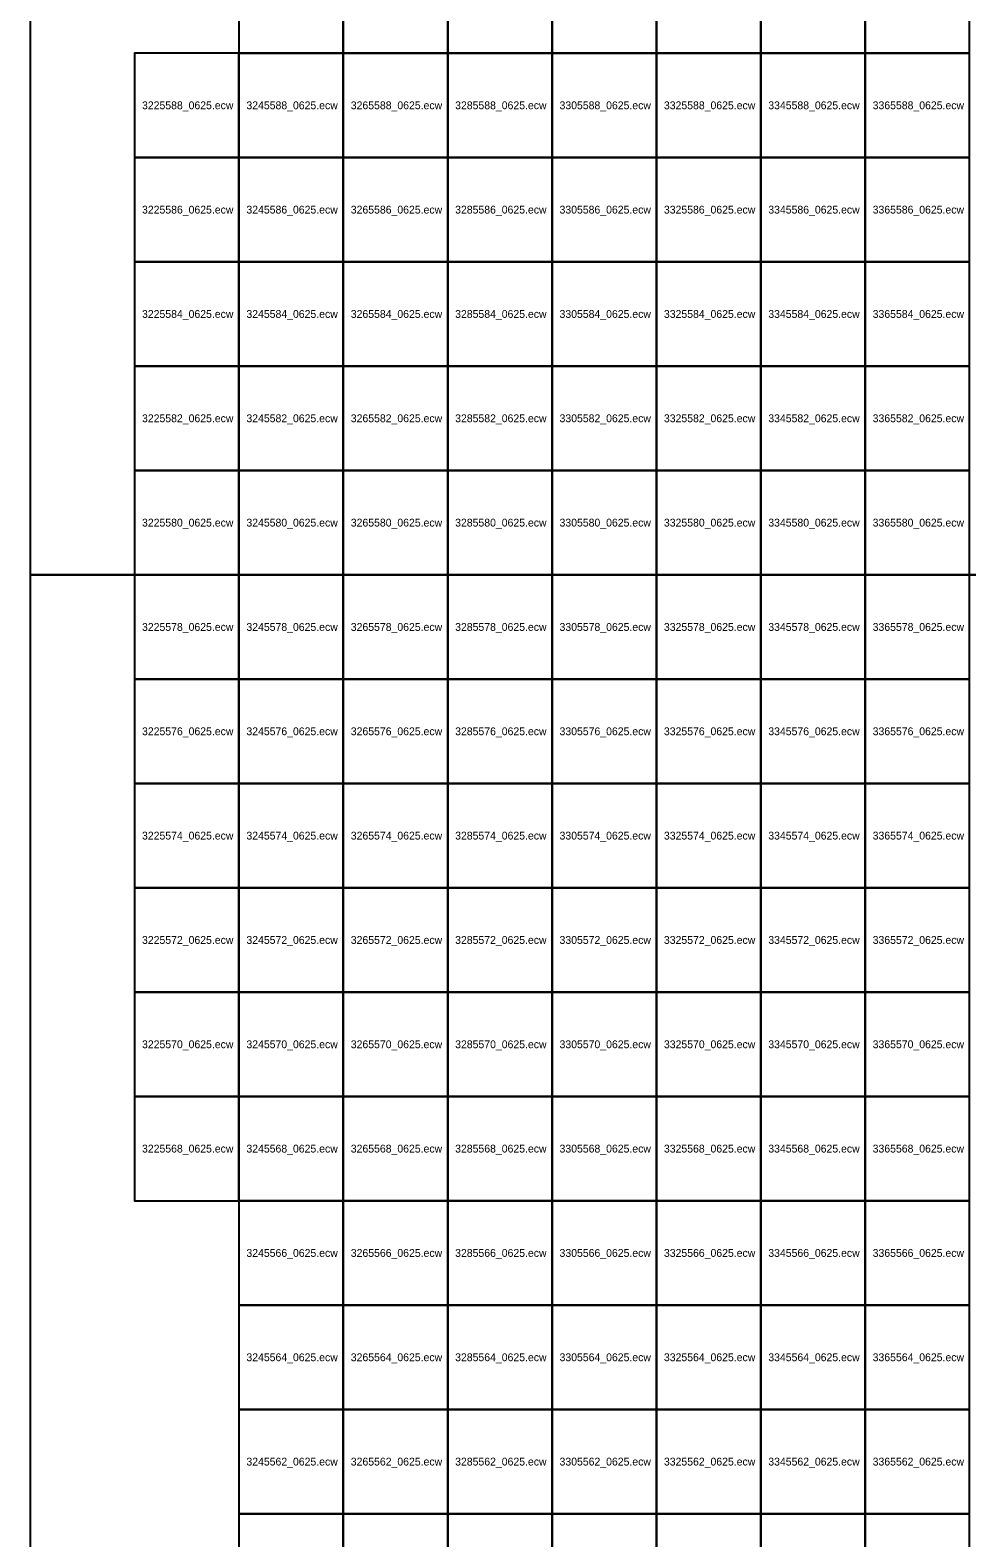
# Model space of a CAD drawing. Extents: x 107949 to 1196143, y 5299996 to 6786672.
# Drawn here: x 320002 to 337949, y 5561539 to 5590441 of the extents above; entities that cross this region are included whole.
import ezdxf

# ---------------------------------------------------------------- set-up
doc = ezdxf.new("R2010")
doc.units = 0
doc.layers.add('Raster_Image_Grids', color=7, linetype='Continuous')

msp = doc.modelspace()

# ---------------------------------------------------------------- linework, layer by layer
at = {"layer": 'Raster_Image_Grids'}
for points in [[(370002, 5630000), (320002, 5630000), (320002, 5580000), (370002, 5580000)], [(326002, 5592000), (324002, 5592000), (324002, 5590000), (326002, 5590000)], [(328002, 5592000), (326002, 5592000), (326002, 5590000), (328002, 5590000)], [(330002, 5592000), (328002, 5592000), (328002, 5590000), (330002, 5590000)], [(332002, 5592000), (330002, 5592000), (330002, 5590000), (332002, 5590000)], [(334002, 5592000), (332002, 5592000), (332002, 5590000), (334002, 5590000)], [(336002, 5592000), (334002, 5592000), (334002, 5590000), (336002, 5590000)], [(338002, 5592000), (336002, 5592000), (336002, 5590000), (338002, 5590000)], [(324002, 5590000), (322002, 5590000), (322002, 5588000), (324002, 5588000)], [(326002, 5590000), (324002, 5590000), (324002, 5588000), (326002, 5588000)], [(328002, 5590000), (326002, 5590000), (326002, 5588000), (328002, 5588000)], [(330002, 5590000), (328002, 5590000), (328002, 5588000), (330002, 5588000)], [(332002, 5590000), (330002, 5590000), (330002, 5588000), (332002, 5588000)], [(334002, 5590000), (332002, 5590000), (332002, 5588000), (334002, 5588000)], [(336002, 5590000), (334002, 5590000), (334002, 5588000), (336002, 5588000)], [(338002, 5590000), (336002, 5590000), (336002, 5588000), (338002, 5588000)], [(324002, 5588000), (322002, 5588000), (322002, 5586000), (324002, 5586000)], [(326002, 5588000), (324002, 5588000), (324002, 5586000), (326002, 5586000)], [(328002, 5588000), (326002, 5588000), (326002, 5586000), (328002, 5586000)], [(330002, 5588000), (328002, 5588000), (328002, 5586000), (330002, 5586000)], [(332002, 5588000), (330002, 5588000), (330002, 5586000), (332002, 5586000)], [(334002, 5588000), (332002, 5588000), (332002, 5586000), (334002, 5586000)], [(336002, 5588000), (334002, 5588000), (334002, 5586000), (336002, 5586000)], [(338002, 5588000), (336002, 5588000), (336002, 5586000), (338002, 5586000)], [(324002, 5586000), (322002, 5586000), (322002, 5584000), (324002, 5584000)], [(326002, 5586000), (324002, 5586000), (324002, 5584000), (326002, 5584000)], [(328002, 5586000), (326002, 5586000), (326002, 5584000), (328002, 5584000)], [(330002, 5586000), (328002, 5586000), (328002, 5584000), (330002, 5584000)], [(332002, 5586000), (330002, 5586000), (330002, 5584000), (332002, 5584000)], [(334002, 5586000), (332002, 5586000), (332002, 5584000), (334002, 5584000)], [(336002, 5586000), (334002, 5586000), (334002, 5584000), (336002, 5584000)], [(338002, 5586000), (336002, 5586000), (336002, 5584000), (338002, 5584000)], [(324002, 5584000), (322002, 5584000), (322002, 5582000), (324002, 5582000)], [(326002, 5584000), (324002, 5584000), (324002, 5582000), (326002, 5582000)], [(328002, 5584000), (326002, 5584000), (326002, 5582000), (328002, 5582000)], [(330002, 5584000), (328002, 5584000), (328002, 5582000), (330002, 5582000)], [(332002, 5584000), (330002, 5584000), (330002, 5582000), (332002, 5582000)], [(334002, 5584000), (332002, 5584000), (332002, 5582000), (334002, 5582000)], [(336002, 5584000), (334002, 5584000), (334002, 5582000), (336002, 5582000)], [(338002, 5584000), (336002, 5584000), (336002, 5582000), (338002, 5582000)], [(324002, 5582000), (322002, 5582000), (322002, 5580000), (324002, 5580000)], [(326002, 5582000), (324002, 5582000), (324002, 5580000), (326002, 5580000)], [(328002, 5582000), (326002, 5582000), (326002, 5580000), (328002, 5580000)], [(330002, 5582000), (328002, 5582000), (328002, 5580000), (330002, 5580000)], [(332002, 5582000), (330002, 5582000), (330002, 5580000), (332002, 5580000)], [(334002, 5582000), (332002, 5582000), (332002, 5580000), (334002, 5580000)], [(336002, 5582000), (334002, 5582000), (334002, 5580000), (336002, 5580000)], [(338002, 5582000), (336002, 5582000), (336002, 5580000), (338002, 5580000)], [(370002, 5580000), (320002, 5580000), (320002, 5530000), (370002, 5530000)], [(324002, 5580000), (322002, 5580000), (322002, 5578000), (324002, 5578000)], [(326002, 5580000), (324002, 5580000), (324002, 5578000), (326002, 5578000)], [(328002, 5580000), (326002, 5580000), (326002, 5578000), (328002, 5578000)], [(330002, 5580000), (328002, 5580000), (328002, 5578000), (330002, 5578000)], [(332002, 5580000), (330002, 5580000), (330002, 5578000), (332002, 5578000)], [(334002, 5580000), (332002, 5580000), (332002, 5578000), (334002, 5578000)], [(336002, 5580000), (334002, 5580000), (334002, 5578000), (336002, 5578000)], [(338002, 5580000), (336002, 5580000), (336002, 5578000), (338002, 5578000)], [(324002, 5578000), (322002, 5578000), (322002, 5576000), (324002, 5576000)], [(326002, 5578000), (324002, 5578000), (324002, 5576000), (326002, 5576000)], [(328002, 5578000), (326002, 5578000), (326002, 5576000), (328002, 5576000)], [(330002, 5578000), (328002, 5578000), (328002, 5576000), (330002, 5576000)], [(332002, 5578000), (330002, 5578000), (330002, 5576000), (332002, 5576000)], [(334002, 5578000), (332002, 5578000), (332002, 5576000), (334002, 5576000)], [(336002, 5578000), (334002, 5578000), (334002, 5576000), (336002, 5576000)], [(338002, 5578000), (336002, 5578000), (336002, 5576000), (338002, 5576000)], [(324002, 5576000), (322002, 5576000), (322002, 5574000), (324002, 5574000)], [(326002, 5576000), (324002, 5576000), (324002, 5574000), (326002, 5574000)], [(328002, 5576000), (326002, 5576000), (326002, 5574000), (328002, 5574000)], [(330002, 5576000), (328002, 5576000), (328002, 5574000), (330002, 5574000)], [(332002, 5576000), (330002, 5576000), (330002, 5574000), (332002, 5574000)], [(334002, 5576000), (332002, 5576000), (332002, 5574000), (334002, 5574000)], [(336002, 5576000), (334002, 5576000), (334002, 5574000), (336002, 5574000)], [(338002, 5576000), (336002, 5576000), (336002, 5574000), (338002, 5574000)], [(324002, 5574000), (322002, 5574000), (322002, 5572000), (324002, 5572000)], [(326002, 5574000), (324002, 5574000), (324002, 5572000), (326002, 5572000)], [(328002, 5574000), (326002, 5574000), (326002, 5572000), (328002, 5572000)], [(330002, 5574000), (328002, 5574000), (328002, 5572000), (330002, 5572000)], [(332002, 5574000), (330002, 5574000), (330002, 5572000), (332002, 5572000)], [(334002, 5574000), (332002, 5574000), (332002, 5572000), (334002, 5572000)], [(336002, 5574000), (334002, 5574000), (334002, 5572000), (336002, 5572000)], [(338002, 5574000), (336002, 5574000), (336002, 5572000), (338002, 5572000)], [(324002, 5572000), (322002, 5572000), (322002, 5570000), (324002, 5570000)], [(326002, 5572000), (324002, 5572000), (324002, 5570000), (326002, 5570000)], [(328002, 5572000), (326002, 5572000), (326002, 5570000), (328002, 5570000)], [(330002, 5572000), (328002, 5572000), (328002, 5570000), (330002, 5570000)], [(332002, 5572000), (330002, 5572000), (330002, 5570000), (332002, 5570000)], [(334002, 5572000), (332002, 5572000), (332002, 5570000), (334002, 5570000)], [(336002, 5572000), (334002, 5572000), (334002, 5570000), (336002, 5570000)], [(338002, 5572000), (336002, 5572000), (336002, 5570000), (338002, 5570000)], [(324002, 5570000), (322002, 5570000), (322002, 5568000), (324002, 5568000)], [(326002, 5570000), (324002, 5570000), (324002, 5568000), (326002, 5568000)], [(328002, 5570000), (326002, 5570000), (326002, 5568000), (328002, 5568000)], [(330002, 5570000), (328002, 5570000), (328002, 5568000), (330002, 5568000)], [(332002, 5570000), (330002, 5570000), (330002, 5568000), (332002, 5568000)], [(334002, 5570000), (332002, 5570000), (332002, 5568000), (334002, 5568000)], [(336002, 5570000), (334002, 5570000), (334002, 5568000), (336002, 5568000)], [(338002, 5570000), (336002, 5570000), (336002, 5568000), (338002, 5568000)], [(326002, 5568000), (324002, 5568000), (324002, 5566000), (326002, 5566000)], [(328002, 5568000), (326002, 5568000), (326002, 5566000), (328002, 5566000)], [(330002, 5568000), (328002, 5568000), (328002, 5566000), (330002, 5566000)], [(332002, 5568000), (330002, 5568000), (330002, 5566000), (332002, 5566000)], [(334002, 5568000), (332002, 5568000), (332002, 5566000), (334002, 5566000)], [(336002, 5568000), (334002, 5568000), (334002, 5566000), (336002, 5566000)], [(338002, 5568000), (336002, 5568000), (336002, 5566000), (338002, 5566000)], [(326002, 5566000), (324002, 5566000), (324002, 5564000), (326002, 5564000)], [(328002, 5566000), (326002, 5566000), (326002, 5564000), (328002, 5564000)], [(330002, 5566000), (328002, 5566000), (328002, 5564000), (330002, 5564000)], [(332002, 5566000), (330002, 5566000), (330002, 5564000), (332002, 5564000)], [(334002, 5566000), (332002, 5566000), (332002, 5564000), (334002, 5564000)], [(336002, 5566000), (334002, 5566000), (334002, 5564000), (336002, 5564000)], [(338002, 5566000), (336002, 5566000), (336002, 5564000), (338002, 5564000)], [(326002, 5564000), (324002, 5564000), (324002, 5562000), (326002, 5562000)], [(328002, 5564000), (326002, 5564000), (326002, 5562000), (328002, 5562000)], [(330002, 5564000), (328002, 5564000), (328002, 5562000), (330002, 5562000)], [(332002, 5564000), (330002, 5564000), (330002, 5562000), (332002, 5562000)], [(334002, 5564000), (332002, 5564000), (332002, 5562000), (334002, 5562000)], [(336002, 5564000), (334002, 5564000), (334002, 5562000), (336002, 5562000)], [(338002, 5564000), (336002, 5564000), (336002, 5562000), (338002, 5562000)], [(326002, 5562000), (324002, 5562000), (324002, 5560000), (326002, 5560000)], [(328002, 5562000), (326002, 5562000), (326002, 5560000), (328002, 5560000)], [(330002, 5562000), (328002, 5562000), (328002, 5560000), (330002, 5560000)], [(332002, 5562000), (330002, 5562000), (330002, 5560000), (332002, 5560000)], [(334002, 5562000), (332002, 5562000), (332002, 5560000), (334002, 5560000)], [(336002, 5562000), (334002, 5562000), (334002, 5560000), (336002, 5560000)], [(338002, 5562000), (336002, 5562000), (336002, 5560000), (338002, 5560000)]]:
    msp.add_lwpolyline(points, close=True, dxfattribs=at)

# ---------------------------------------------------------------- texts
for s, p in [('3225588_0625.ecw', (322145.404, 5588925)), ('3245588_0625.ecw', (324145.404, 5588925)), ('3265588_0625.ecw', (326145.404, 5588925)), ('3285588_0625.ecw', (328145.404, 5588925)), ('3305588_0625.ecw', (330145.404, 5588925)), ('3325588_0625.ecw', (332145.404, 5588925)), ('3345588_0625.ecw', (334145.404, 5588925)), ('3365588_0625.ecw', (336145.404, 5588925)), ('3225586_0625.ecw', (322145.404, 5586925)), ('3245586_0625.ecw', (324145.404, 5586925)), ('3265586_0625.ecw', (326145.404, 5586925)), ('3285586_0625.ecw', (328145.404, 5586925)), ('3305586_0625.ecw', (330145.404, 5586925)), ('3325586_0625.ecw', (332145.404, 5586925)), ('3345586_0625.ecw', (334145.404, 5586925)), ('3365586_0625.ecw', (336145.404, 5586925)), ('3225584_0625.ecw', (322145.404, 5584925)), ('3245584_0625.ecw', (324145.404, 5584925)), ('3265584_0625.ecw', (326145.404, 5584925)), ('3285584_0625.ecw', (328145.404, 5584925)), ('3305584_0625.ecw', (330145.404, 5584925)), ('3325584_0625.ecw', (332145.404, 5584925)), ('3345584_0625.ecw', (334145.404, 5584925)), ('3365584_0625.ecw', (336145.404, 5584925)), ('3225582_0625.ecw', (322145.404, 5582925)), ('3245582_0625.ecw', (324145.404, 5582925)), ('3265582_0625.ecw', (326145.404, 5582925)), ('3285582_0625.ecw', (328145.404, 5582925)), ('3305582_0625.ecw', (330145.404, 5582925)), ('3325582_0625.ecw', (332145.404, 5582925)), ('3345582_0625.ecw', (334145.404, 5582925)), ('3365582_0625.ecw', (336145.404, 5582925)), ('3225580_0625.ecw', (322145.404, 5580925)), ('3245580_0625.ecw', (324145.404, 5580925)), ('3265580_0625.ecw', (326145.404, 5580925)), ('3285580_0625.ecw', (328145.404, 5580925)), ('3305580_0625.ecw', (330145.404, 5580925)), ('3325580_0625.ecw', (332145.404, 5580925)), ('3345580_0625.ecw', (334145.404, 5580925)), ('3365580_0625.ecw', (336145.404, 5580925)), ('3225578_0625.ecw', (322145.404, 5578925)), ('3245578_0625.ecw', (324145.404, 5578925)), ('3265578_0625.ecw', (326145.404, 5578925)), ('3285578_0625.ecw', (328145.404, 5578925)), ('3305578_0625.ecw', (330145.404, 5578925)), ('3325578_0625.ecw', (332145.404, 5578925)), ('3345578_0625.ecw', (334145.404, 5578925)), ('3365578_0625.ecw', (336145.404, 5578925)), ('3225576_0625.ecw', (322145.404, 5576925)), ('3245576_0625.ecw', (324145.404, 5576925)), ('3265576_0625.ecw', (326145.404, 5576925)), ('3285576_0625.ecw', (328145.404, 5576925)), ('3305576_0625.ecw', (330145.404, 5576925)), ('3325576_0625.ecw', (332145.404, 5576925)), ('3345576_0625.ecw', (334145.404, 5576925)), ('3365576_0625.ecw', (336145.404, 5576925)), ('3225574_0625.ecw', (322145.404, 5574925)), ('3245574_0625.ecw', (324145.404, 5574925)), ('3265574_0625.ecw', (326145.404, 5574925)), ('3285574_0625.ecw', (328145.404, 5574925)), ('3305574_0625.ecw', (330145.404, 5574925)), ('3325574_0625.ecw', (332145.404, 5574925)), ('3345574_0625.ecw', (334145.404, 5574925)), ('3365574_0625.ecw', (336145.404, 5574925)), ('3225572_0625.ecw', (322145.404, 5572925)), ('3245572_0625.ecw', (324145.404, 5572925)), ('3265572_0625.ecw', (326145.404, 5572925)), ('3285572_0625.ecw', (328145.404, 5572925)), ('3305572_0625.ecw', (330145.404, 5572925)), ('3325572_0625.ecw', (332145.404, 5572925)), ('3345572_0625.ecw', (334145.404, 5572925)), ('3365572_0625.ecw', (336145.404, 5572925)), ('3225570_0625.ecw', (322145.404, 5570925)), ('3245570_0625.ecw', (324145.404, 5570925)), ('3265570_0625.ecw', (326145.404, 5570925)), ('3285570_0625.ecw', (328145.404, 5570925)), ('3305570_0625.ecw', (330145.404, 5570925)), ('3325570_0625.ecw', (332145.404, 5570925)), ('3345570_0625.ecw', (334145.404, 5570925)), ('3365570_0625.ecw', (336145.404, 5570925)), ('3225568_0625.ecw', (322145.404, 5568925)), ('3245568_0625.ecw', (324145.404, 5568925)), ('3265568_0625.ecw', (326145.404, 5568925)), ('3285568_0625.ecw', (328145.404, 5568925)), ('3305568_0625.ecw', (330145.404, 5568925)), ('3325568_0625.ecw', (332145.404, 5568925)), ('3345568_0625.ecw', (334145.404, 5568925)), ('3365568_0625.ecw', (336145.404, 5568925)), ('3245566_0625.ecw', (324145.404, 5566925)), ('3265566_0625.ecw', (326145.404, 5566925)), ('3285566_0625.ecw', (328145.404, 5566925)), ('3305566_0625.ecw', (330145.404, 5566925)), ('3325566_0625.ecw', (332145.404, 5566925)), ('3345566_0625.ecw', (334145.404, 5566925)), ('3365566_0625.ecw', (336145.404, 5566925)), ('3245564_0625.ecw', (324145.404, 5564925)), ('3265564_0625.ecw', (326145.404, 5564925)), ('3285564_0625.ecw', (328145.404, 5564925)), ('3305564_0625.ecw', (330145.404, 5564925)), ('3325564_0625.ecw', (332145.404, 5564925)), ('3345564_0625.ecw', (334145.404, 5564925)), ('3365564_0625.ecw', (336145.404, 5564925)), ('3245562_0625.ecw', (324145.404, 5562925)), ('3265562_0625.ecw', (326145.404, 5562925)), ('3285562_0625.ecw', (328145.404, 5562925)), ('3305562_0625.ecw', (330145.404, 5562925)), ('3325562_0625.ecw', (332145.404, 5562925)), ('3345562_0625.ecw', (334145.404, 5562925)), ('3365562_0625.ecw', (336145.404, 5562925))]:
    msp.add_text(s, height=150, dxfattribs=at).set_placement(p)

doc.saveas('drawing.dxf')
